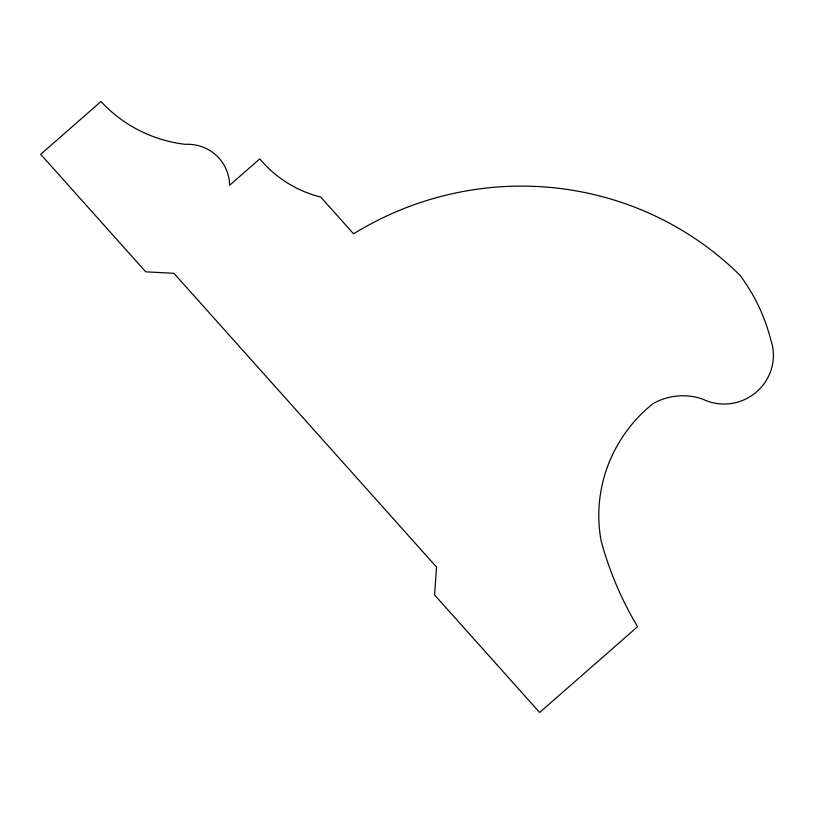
<?xml version="1.0" encoding="UTF-8"?>
<svg xmlns="http://www.w3.org/2000/svg" width="814" height="814" viewBox="0 0 814 814"><rect width="100%" height="100%" fill="white"/><g stroke="black" fill="none" stroke-linecap="round" stroke-linejoin="round"><path stroke-width="1.22" d="M436.538 567.083L434.595 594.973L539.631 712.484L637.596 626.688A352.157 345.329 -25.9 0 1 601.119 540.791A143.936 141.148 -25.9 0 1 653.123 403.581A59.941 58.781 -25.9 0 1 702.96 399.216A48.738 47.792 -25.9 0 0 756.735 391.738A48.738 47.792 -25.9 0 0 770.787 339.814A189.927 186.243 -25.9 0 0 739.906 275.213A314.367 308.272 -25.9 0 0 353.591 233.822L320.767 197.1A118.854 116.555 -25.9 0 1 259.747 158.883L229.599 185.287A42.857 42.023 -25.9 0 0 185.246 144.332A138.695 136.009 -25.9 0 1 100.987 101.516L40.7 154.314L145.737 271.825L173.942 273.311L436.538 567.083"/></g></svg>
